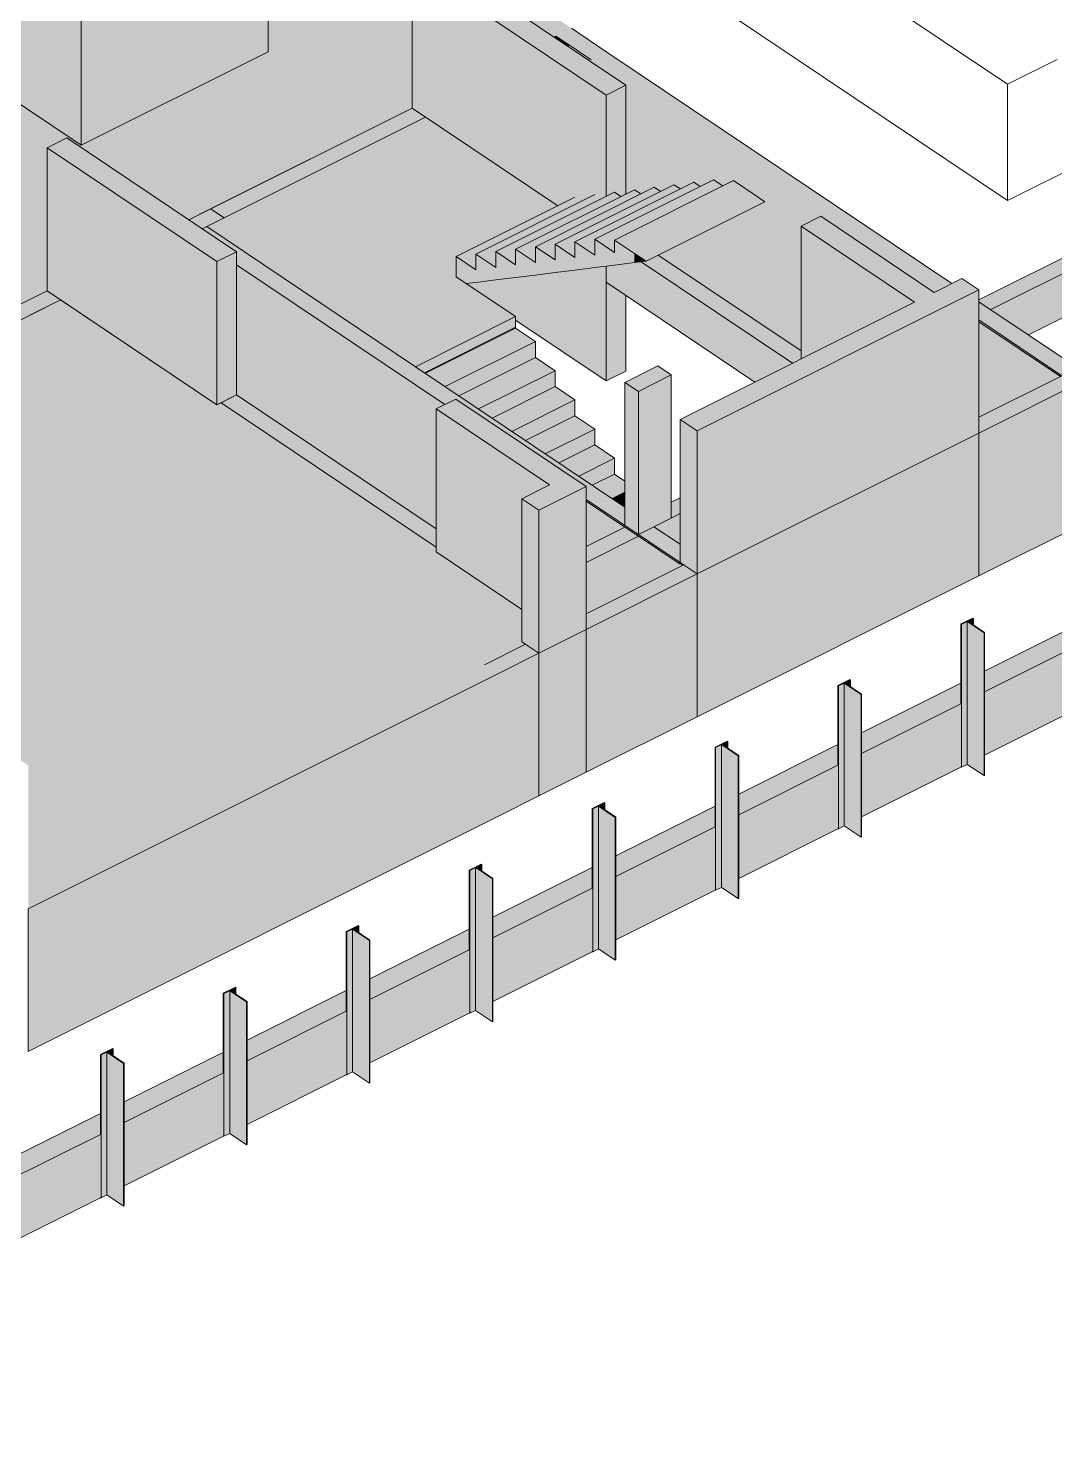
# Model space of a CAD drawing. Extents: x -2131 to 52870, y -3196 to 88043.
# Drawn here: x 16631 to 17579, y 63442 to 64750 of the extents above; entities that cross this region are included whole.
import ezdxf

# ---------------------------------------------------------------- set-up
doc = ezdxf.new("R2010")
doc.units = 0
for name, color, linetype, lineweight in [('A-FLOR', 7, 'Continuous', 25), ('S-BEAM', 7, 'Continuous', 25), ('S-COLS', 7, 'Continuous', 25), ('S-FNDN', 7, 'Continuous', 25), ('S-STRS', 7, 'Continuous', 9)]:
    doc.layers.add(name, color=color, linetype=linetype, lineweight=lineweight)

# ---------------------------------------------------------------- blocks, each defined once
blk = doc.blocks.new('Estaca W Gerdau - W250X32_7-V3-3D C 001 - VISTA 3D TERR')
at = {"layer": 'S-FNDN', "lineweight": 9, "true_color": 0xa4b9db}
h = blk.add_hatch(color=9, dxfattribs=at)
h.paths.add_polyline_path([(-550.6, 63622.9), (-550.1, 63623.2), (-560.3, 63629.5)], flags=0)
h.paths.add_polyline_path([(-571.4, 63630.7), (-565.6, 63633.6), (-561.7, 63636.2), (-572, 63631.1)], flags=0)
h.paths.add_polyline_path([(-565.6, 63633.6), (-560.3, 63636.2), (-560.9, 63636.6), (-561.5, 63636.2)], flags=0)
for points in [[(-571.4, 63498.8), (-566.1, 63501.8), (-566.1, 63633.3), (-571.4, 63630.7), (-571.4, 63499.1)], [(-550.6, 63491), (-550.6, 63622.9), (-566.1, 63633.3), (-566.1, 63501.4), (-564.9, 63500.6)], [(-560.3, 63630), (-560.3, 63636.2), (-565.3, 63633.3)], [(-571.4, 63498.8), (-571.4, 63630.7), (-572, 63631.1), (-571.7, 63499)]]:
    blk.add_hatch(color=9, dxfattribs=at).paths.add_polyline_path(points, flags=0)
at = {"layer": 'S-FNDN', "lineweight": 9}
for p, q in [((-572, 63631.1), (-560.9, 63636.6)), ((-566.1, 63633.3), (-571.4, 63630.7)), ((-550.6, 63622.9), (-566.1, 63633.3)), ((-566.1, 63633.3), (-566.1, 63501.4)), ((-560.3, 63636.2), (-565.6, 63633.6)), ((-565.6, 63633.6), (-550.1, 63623.2)), ((-560.9, 63636.6), (-560.3, 63636.2)), ((-560.3, 63636.2), (-560.3, 63630)), ((-571.4, 63630.7), (-572, 63631.1)), ((-572, 63631.1), (-572, 63557.4)), ((-571.4, 63630.7), (-571.4, 63498.8))]:
    blk.add_line(p, q, dxfattribs=at)
at = {"layer": 'S-FNDN', "lineweight": 18}
for p, q in [((-550.1, 63623.2), (-550.6, 63622.9)), ((-550.6, 63622.9), (-550.6, 63491)), ((-550.1, 63491.2), (-550.1, 63623.2)), ((-571.4, 63498.8), (-572, 63499.2)), ((-566.1, 63501.4), (-571.4, 63498.8)), ((-550.6, 63491), (-566.1, 63501.4)), ((-550.1, 63491.2), (-550.6, 63491))]:
    blk.add_line(p, q, dxfattribs=at)
blk = doc.blocks.new('PED_COMPL_ESC_TRIANGULO_BAIXO_R00_2019 - 01-3750049-3D C 001 - VISTA 3D TERR')
at = {"layer": 'S-BEAM', "lineweight": 9, "true_color": 0xbfbfbf}
blk.add_hatch(color=9, dxfattribs=at).paths.add_polyline_path([(68.8, 64431), (152, 64473.1), (152, 64473.6), (68, 64431.5)], flags=0)
at = {"layer": 'S-BEAM', "lineweight": 9}
for p, q in [((68, 64431.5), (152, 64473.6)), ((152, 64473.6), (152, 64472.7))]:
    blk.add_line(p, q, dxfattribs=at)

msp = doc.modelspace()

# ---------------------------------------------------------------- hatches: boundary and pattern name
at = {"layer": 'A-FLOR', "true_color": 0xbfbfbf}
h = msp.add_hatch(color=9, dxfattribs=at)
h.paths.add_polyline_path([(15845.018, 64104.938), (16107.247, 64236.205), (16107.247, 64354.914), (15887.116, 64244.724), (15536.484, 64480.121), (15509.426, 64466.576), (15506.203, 64468.74), (15389.864, 64410.505), (15836.826, 64110.437)], flags=0)
h.paths.add_polyline_path([(17008.205, 64287.275), (17008.205, 64398.183), (17016.142, 64402.156), (16823.813, 64531.272), (16823.813, 64411.066), (16958.71, 64320.503)], flags=0)
h.paths.add_polyline_path([(16874.891, 64906.312), (16874.893, 64906.312), (16860.663, 64915.864)], flags=0)
h.paths.add_polyline_path([(16238.207, 64301.761), (16648.794, 64507.294), (16648.794, 64639.472), (16666.96, 64648.565), (16779.746, 64572.846), (16985.996, 64676.092), (16985.996, 64808.263), (17004.161, 64817.356), (17116.942, 64741.641), (17118.795, 64742.569), (17003.464, 64819.994), (16984.713, 64810.608), (16945.387, 64837.009), (16926.316, 64827.463), (16913.357, 64836.162), (16951.181, 64855.096), (16917.373, 64877.792), (16890.884, 64864.532), (16848.403, 64893.052), (16874.891, 64906.312), (16860.664, 64915.863), (16860.663, 64915.864), (16860.663, 64915.865), (16837.136, 64931.66), (16814.43, 64920.295), (16749.402, 64963.952), (16772.107, 64975.317), (16765.903, 64979.482), (16750.755, 64971.899), (16737.684, 64980.675), (16752.832, 64988.257), (16697.978, 65025.083), (16682.83, 65017.501), (16669.759, 65026.276), (16684.907, 65033.858), (16550.224, 65124.277), (16385.603, 65041.874), (16727.673, 64812.224), (16840.477, 64868.69), (16852.894, 64860.353), (16852.894, 64728.157), (16680.326, 64641.776), (16513.016, 64754.099), (16513.016, 64758.534), (16371.058, 64853.838), (16367.273, 64851.944), (16216.302, 64953.298), (16190.758, 64940.512), (16187.49, 64942.705), (15947.398, 64822.524), (15966.919, 64809.419), (15966.919, 64677.146), (15963.2, 64675.285), (16146.963, 64552.267), (16146.963, 64665.928), (16167.399, 64676.157), (16303.011, 64585.114), (16303.021, 64475.233), (16309.651, 64470.782), (16303.011, 64467.458), (16303.011, 64452.906), (16136.915, 64369.764), (16191.73, 64332.964)], flags=0)
for points in [[(17345.411, 64451.632), (17345.411, 64566.975), (17363.569, 64576.065), (17468.228, 64505.802), (17470.082, 64506.731), (17131.233, 64734.215), (17129.382, 64733.289), (17183.235, 64697.135), (17183.45, 64596.781), (17191.216, 64600.668), (17197.177, 64596.781), (17209.515, 64602.957), (17215.379, 64599.021), (17227.815, 64605.246), (17233.678, 64601.309), (17246.114, 64607.534), (17251.978, 64603.598), (17264.414, 64609.823), (17272.876, 64604.142), (17282.714, 64609.066), (17311.757, 64589.568), (17213.335, 64540.301), (17340.408, 64454.991)], [(16989.135, 64437.143), (17081.457, 64483.356), (17026.559, 64520.212), (17026.559, 64538.861), (17120.401, 64585.835), (16998.414, 64667.731), (16796.342, 64566.575), (16989.132, 64437.145)], [(16997.476, 64431.54), (17081.457, 64473.578), (17081.457, 64483.356), (16989.135, 64437.139)], [(16935.509, 64473.14), (16935.509, 64473.145), (16935.501, 64473.145)], [(17509.457, 64390.415), (17584.764, 64428.11), (17509.457, 64478.112), (17509.457, 64391.965)], [(16989.135, 64437.139), (16989.097, 64437.169), (16989.132, 64437.141)], [(17146.715, 64270.874), (17182.551, 64288.812), (17146.715, 64312.871), (17146.715, 64273.758)], [(17146.715, 64208.839), (17235.481, 64253.272), (17194.969, 64280.475), (17146.715, 64256.321), (17146.715, 64237.465)]]:
    msp.add_hatch(color=9, dxfattribs=at).paths.add_polyline_path(points, flags=0)
h = msp.add_hatch(color=9, dxfattribs=at)
h.paths.add_polyline_path([(16631.468, 63950.925), (17090.603, 64180.751), (17087.335, 64182.986), (17087.335, 64212.864), (17008.205, 64265.987), (17008.205, 64270.429), (16809.432, 64403.867), (16805.647, 64401.973), (16661.212, 64498.94), (16250.633, 64293.419), (16282.265, 64272.183), (16282.265, 64139.987), (16280.373, 64139.04), (16425.855, 64041.596), (16425.855, 64154.496), (16444.02, 64163.589), (16589.512, 64065.912), (16615.814, 64079.078), (16631.468, 64068.569), (16631.468, 63954.582)], flags=0)
h.paths.add_polyline_path([(16443.371, 64370.283), (16430.3, 64379.058), (16445.629, 64386.507), (16458.508, 64377.86), (16444.02, 64370.608)], flags=0)
at = {"layer": 'S-BEAM', "true_color": 0xbfbfbf}
for points in [[(17118.795, 64742.569), (17133.176, 64749.767), (17031.898, 64817.76), (17017.518, 64810.561), (17101.072, 64754.467)], [(17129.382, 64733.289), (17131.233, 64734.215), (17118.795, 64742.541), (17116.965, 64741.625), (17118.795, 64740.397)], [(16812.224, 64574.531), (16998.414, 64667.731), (16985.996, 64676.067), (16799.806, 64582.867), (16809.522, 64576.344)], [(17520.375, 64489.821), (17706.909, 64583.193), (17694.491, 64591.529), (17509.457, 64498.908), (17509.457, 64497.15), (17514.908, 64493.491)], [(17555.14, 64466.481), (17706.909, 64542.451), (17706.909, 64583.193), (17520.375, 64489.821)], [(17337.266, 64440.247), (17345.411, 64444.324), (17345.411, 64451.632), (17213.335, 64540.301), (17201.712, 64534.591), (17197.519, 64534.066), (17315.305, 64454.991)], [(17302.501, 64422.845), (17337.266, 64440.247), (17197.519, 64534.066), (17165.075, 64530.008), (17165.075, 64515.107), (17298.8, 64425.33)], [(16250.633, 64293.419), (16661.212, 64498.94), (16648.794, 64507.276), (16238.216, 64301.756), (16247.941, 64295.226)], [(17509.457, 64375.862), (17607.653, 64425.016), (17595.236, 64433.352), (17509.457, 64390.415), (17509.457, 64384.763)], [(17509.457, 64243.958), (17607.653, 64293.111), (17607.653, 64425.016), (17509.457, 64375.862), (17509.457, 64279.78)], [(17008.205, 64270.429), (17008.205, 64287.275), (16823.813, 64411.066), (16809.432, 64403.867), (17001.277, 64275.08)], [(17233.604, 64254.539), (17233.604, 64256.168), (17146.715, 64314.499), (17146.715, 64312.871), (17232.064, 64255.572)], [(17225.244, 64297.26), (17233.604, 64301.444), (17233.604, 64315.997), (17225.244, 64311.812), (17225.244, 64310.902)], [(17233.604, 64273.021), (17233.604, 64301.444), (17209.554, 64289.166), (17223.536, 64279.78)], [(17146.715, 64256.321), (17194.969, 64280.475), (17182.551, 64288.812), (17146.715, 64270.697)], [(17146.715, 64194.287), (17249.289, 64245.632), (17236.871, 64253.968), (17146.715, 64208.839), (17146.715, 64200.994)], [(17146.715, 64062.382), (17249.289, 64113.727), (17249.289, 64245.632), (17146.715, 64194.287), (17146.715, 64134.23)], [(16631.468, 63936.373), (17065.202, 64153.485), (17052.785, 64161.821), (16631.468, 63950.925), (16631.468, 63946.882)], [(16631.468, 63804.469), (17065.202, 64021.58), (17065.202, 64153.485), (16631.468, 63936.373), (16631.468, 63843.129)]]:
    msp.add_hatch(color=9, dxfattribs=at).paths.add_polyline_path(points, flags=0)
h = msp.add_hatch(color=9, dxfattribs=at)
h.paths.add_polyline_path([(17607.653, 64425.016), (17612.953, 64427.669), (17509.457, 64496.71), (17509.457, 64480.297), (17586.154, 64428.807), (17595.236, 64433.352), (17607.185, 64425.33)], flags=0)
h.paths.add_polyline_path([(17470.083, 64506.731), (17484.464, 64513.93), (17165.853, 64727.829), (17151.473, 64720.63), (17468.632, 64507.705)], flags=0)
h = msp.add_hatch(color=9, dxfattribs=at)
h.paths.add_polyline_path([(17233.604, 64256.168), (17233.604, 64273.021), (17209.349, 64289.304), (17194.969, 64282.105), (17229.734, 64258.766)], flags=0)
h.paths.add_polyline_path([(17182.551, 64290.441), (17182.551, 64307.294), (16796.329, 64566.575), (16792.18, 64564.498), (16823.813, 64543.262), (16823.813, 64531.272), (17016.142, 64402.156), (17026.37, 64407.276), (17146.715, 64326.483), (17146.715, 64314.499), (17171.828, 64297.64)], flags=0)
h = msp.add_hatch(color=9, dxfattribs=at)
h.paths.add_polyline_path([(17584.764, 64428.11), (17586.154, 64428.807), (17509.457, 64479.933), (17509.457, 64478.668), (17583.727, 64428.807)], flags=0)
h.paths.add_polyline_path([(17468.228, 64507.976), (17450.063, 64520.172), (17468.105, 64508.058)], flags=0)
h = msp.add_hatch(color=9, dxfattribs=at)
h.paths.add_polyline_path([(16244.098, 63500.635), (16243.97, 63500.916), (16243.97, 63519.719), (16227.759, 63511.604)], flags=0)
h.paths.add_polyline_path([(16265.825, 63511.511), (16357.502, 63557.746), (16357.502, 63576.549), (16265.825, 63530.659)], flags=0)
h.paths.add_polyline_path([(16379.357, 63568.341), (16471.034, 63614.576), (16471.034, 63633.379), (16379.357, 63587.489)], flags=0)
h.paths.add_polyline_path([(16492.889, 63625.171), (16584.566, 63671.406), (16584.566, 63690.209), (16492.889, 63644.319)], flags=0)
h.paths.add_polyline_path([(16606.421, 63682.001), (16698.098, 63728.236), (16698.098, 63747.039), (16606.421, 63701.149), (16606.421, 63697.579)], flags=0)
h.paths.add_polyline_path([(16719.953, 63738.831), (16811.63, 63785.066), (16811.63, 63803.869), (16719.953, 63757.979)], flags=0)
h.paths.add_polyline_path([(16833.485, 63795.661), (16925.162, 63841.896), (16925.162, 63860.699), (16833.485, 63814.809)], flags=0)
h.paths.add_polyline_path([(16947.017, 63852.491), (17038.694, 63898.725), (17038.694, 63917.529), (16947.017, 63871.638)], flags=0)
h.paths.add_polyline_path([(17060.549, 63909.321), (17152.225, 63955.555), (17152.225, 63974.358), (17060.549, 63928.468)], flags=0)
h.paths.add_polyline_path([(17174.081, 63966.151), (17265.757, 64012.385), (17265.757, 64031.188), (17174.081, 63985.298)], flags=0)
h.paths.add_polyline_path([(17287.613, 64022.981), (17379.289, 64069.215), (17379.289, 64088.018), (17287.613, 64042.128)], flags=0)
h.paths.add_polyline_path([(17401.145, 64079.81), (17492.821, 64126.045), (17492.821, 64144.848), (17401.145, 64098.958)], flags=0)
h.paths.add_polyline_path([(17514.676, 64136.64), (17606.353, 64182.875), (17606.353, 64201.678), (17514.676, 64155.788)], flags=0)
h.paths.add_polyline_path([(17628.208, 64193.47), (17719.885, 64239.705), (17719.885, 64258.508), (17628.208, 64212.618)], flags=0)
h.paths.add_polyline_path([(17741.74, 64250.3), (17833.417, 64296.535), (17833.417, 64309.68), (17828.589, 64312.921), (17741.74, 64269.448)], flags=0)
h = msp.add_hatch(color=9, dxfattribs=at)
h.paths.add_polyline_path([(16244.098, 63442.065), (16244.264, 63442.149), (16244.098, 63500.635)], flags=0)
h.paths.add_polyline_path([(16265.825, 63452.941), (16357.796, 63498.979), (16357.796, 63557.548), (16265.825, 63511.511)], flags=0)
h.paths.add_polyline_path([(16379.357, 63509.771), (16471.328, 63555.809), (16471.328, 63614.378), (16379.357, 63568.341)], flags=0)
h.paths.add_polyline_path([(16492.889, 63566.601), (16584.86, 63612.638), (16584.86, 63671.208), (16492.889, 63625.171)], flags=0)
h.paths.add_polyline_path([(16606.421, 63623.431), (16698.392, 63669.468), (16698.392, 63728.038), (16606.421, 63682.001)], flags=0)
h.paths.add_polyline_path([(16719.953, 63680.261), (16811.924, 63726.298), (16811.924, 63784.868), (16719.953, 63738.831), (16719.953, 63697.579)], flags=0)
h.paths.add_polyline_path([(16833.485, 63737.091), (16925.456, 63783.128), (16925.456, 63841.698), (16833.485, 63795.661)], flags=0)
h.paths.add_polyline_path([(16947.017, 63793.921), (17038.988, 63839.958), (17038.988, 63898.528), (16947.017, 63852.491)], flags=0)
h.paths.add_polyline_path([(17060.549, 63850.751), (17152.52, 63896.788), (17152.52, 63955.358), (17060.549, 63909.321)], flags=0)
h.paths.add_polyline_path([(17174.081, 63907.581), (17266.052, 63953.618), (17266.052, 64012.188), (17174.081, 63966.151)], flags=0)
h.paths.add_polyline_path([(17287.613, 63964.411), (17379.583, 64010.448), (17379.583, 64069.018), (17287.613, 64022.981), (17287.613, 63988.679)], flags=0)
h.paths.add_polyline_path([(17401.145, 64021.241), (17493.115, 64067.278), (17493.115, 64125.848), (17401.145, 64079.81)], flags=0)
h.paths.add_polyline_path([(17514.676, 64078.071), (17606.647, 64124.108), (17606.647, 64182.678), (17514.676, 64136.64)], flags=0)
h.paths.add_polyline_path([(17628.208, 64134.901), (17720.179, 64180.938), (17720.179, 64239.508), (17628.208, 64193.47)], flags=0)
h.paths.add_polyline_path([(17741.74, 64191.73), (17833.711, 64237.768), (17833.711, 64296.338), (17741.74, 64250.3)], flags=0)
at = {"layer": 'S-COLS', "true_color": 0xc0c0c0}
for points in [[(16680.326, 64641.776), (16680.326, 64773.972), (16513.016, 64886.295), (16513.016, 64754.099), (16670.213, 64648.565)], [(16680.326, 64641.776), (16852.894, 64728.157), (16852.894, 64860.353), (16680.326, 64773.972), (16680.326, 64648.565)], [(17120.401, 64585.835), (17136.314, 64593.8), (17142.177, 64589.864), (17154.656, 64596.06), (17160.476, 64592.152), (17165.07, 64594.452), (17165.07, 64688.042), (16985.996, 64808.263), (16985.996, 64676.067), (17118.795, 64586.913)], [(17151.47, 64720.629), (17165.849, 64727.829), (17133.173, 64749.766), (17118.815, 64742.552), (17140.748, 64727.827)], [(17178.78, 64594.443), (17183.235, 64596.781), (17183.235, 64697.135), (17165.07, 64688.042), (17165.07, 64594.452), (17172.955, 64598.353), (17176.967, 64595.66)], [(16805.647, 64401.973), (16805.647, 64534.169), (16648.794, 64639.472), (16648.794, 64507.276), (16781.949, 64417.883)], [(16792.18, 64564.498), (16812.224, 64574.531), (16799.806, 64582.867), (16779.763, 64572.834), (16791.017, 64565.279)], [(17345.411, 64444.324), (17450.063, 64496.71), (17345.411, 64566.975), (17345.411, 64454.991)], [(16805.647, 64401.973), (16823.813, 64411.068), (16823.813, 64543.262), (16805.647, 64534.169), (16805.647, 64403.867)], [(17165.07, 64423.941), (17165.07, 64530.008), (17036.012, 64513.866), (17081.457, 64483.356), (17081.457, 64480.075), (17163.002, 64425.33)], [(17165.07, 64423.941), (17183.235, 64433.034), (17183.235, 64502.915), (17165.075, 64515.107), (17165.07, 64425.33)], [(17249.289, 64245.632), (17509.457, 64375.863), (17509.457, 64508.058), (17249.289, 64377.828), (17249.289, 64279.78)], [(17194.969, 64282.105), (17194.969, 64414.301), (17182.551, 64422.637), (17182.551, 64290.442), (17193.754, 64282.921)], [(17194.969, 64282.105), (17225.244, 64297.26), (17225.244, 64429.456), (17194.969, 64414.301), (17194.969, 64283.529)], [(17087.335, 64212.864), (17087.335, 64315.141), (17112.864, 64327.92), (17008.205, 64398.183), (17008.205, 64265.987), (17078.991, 64218.465)], [(17249.289, 64245.632), (17249.289, 64377.828), (17233.604, 64388.358), (17233.604, 64256.162), (17236.871, 64253.968)], [(17249.289, 64113.727), (17509.457, 64243.958), (17509.457, 64375.863), (17249.289, 64245.632), (17249.289, 64134.23)], [(17103.02, 64172.415), (17146.715, 64194.287), (17146.715, 64326.483), (17103.02, 64304.611), (17103.02, 64182.958)], [(17103.02, 64172.415), (17103.02, 64304.611), (17087.335, 64315.141), (17087.361, 64182.928), (17103.001, 64172.428)], [(17235.481, 64253.272), (17236.871, 64253.968), (17233.604, 64256.162), (17233.604, 64254.532), (17234.444, 64253.968)], [(17103.02, 64040.511), (17146.715, 64062.382), (17146.715, 64194.287), (17103.02, 64172.415), (17103.02, 64063.82)], [(17065.202, 64153.485), (17103.001, 64172.428), (17090.603, 64180.751), (17052.785, 64161.821), (17064.203, 64154.156)], [(17065.202, 64021.58), (17103.021, 64040.511), (17103.02, 64172.415), (17065.202, 64153.485), (17065.202, 64063.82)]]:
    msp.add_hatch(color=9, dxfattribs=at).paths.add_polyline_path(points, flags=0)
at = {"layer": 'S-COLS', "lineweight": 9, "true_color": 0x8080ff}
for points in [[(17165.07, 64688.042), (17183.235, 64697.135), (17004.161, 64817.356), (16985.996, 64808.263), (17157.015, 64693.449)], [(16805.647, 64534.169), (16823.813, 64543.262), (16666.96, 64648.565), (16648.794, 64639.472), (16785.187, 64547.905)], [(17249.289, 64377.828), (17509.457, 64508.058), (17493.772, 64518.589), (17468.228, 64505.802), (17363.569, 64576.065), (17345.411, 64566.975), (17450.063, 64496.71), (17233.604, 64388.358)], [(17194.969, 64414.301), (17225.244, 64429.456), (17212.826, 64437.792), (17182.551, 64422.637), (17183.235, 64422.178)], [(17103.02, 64304.611), (17146.715, 64326.483), (17026.37, 64407.276), (17008.205, 64398.183), (17112.569, 64327.773), (17087.335, 64315.141), (17101.424, 64305.683)]]:
    msp.add_hatch(color=171, dxfattribs=at).paths.add_polyline_path(points, flags=0)
at = {"layer": 'S-STRS', "true_color": 0xff8040}
for points in [[(17099.757, 64533.442), (17099.757, 64548.016), (17197.006, 64596.781), (17191.216, 64600.668), (17081.457, 64545.727)], [(17118.057, 64535.73), (17118.057, 64550.305), (17215.379, 64599.021), (17209.515, 64602.957), (17099.757, 64548.016)], [(17136.356, 64538.019), (17136.356, 64552.593), (17233.678, 64601.309), (17227.815, 64605.246), (17118.057, 64550.305), (17136.314, 64538.048)], [(17154.656, 64540.308), (17154.656, 64554.882), (17251.978, 64603.598), (17246.114, 64607.534), (17136.356, 64552.593), (17151.473, 64542.445)], [(17172.955, 64542.597), (17172.955, 64554.125), (17272.876, 64604.142), (17264.414, 64609.823), (17154.656, 64554.882), (17165.075, 64547.887)], [(17044.858, 64526.575), (17044.858, 64541.149), (17142.177, 64589.864), (17136.314, 64593.8), (17026.559, 64538.861), (17042.472, 64528.178)], [(17063.158, 64528.864), (17063.158, 64543.438), (17160.476, 64592.152), (17154.613, 64596.089), (17044.858, 64541.149), (17054.908, 64534.403)], [(17081.457, 64531.153), (17081.457, 64545.727), (17178.78, 64594.443), (17172.916, 64598.379), (17063.158, 64543.438), (17067.344, 64540.628)], [(17118.057, 64524.128), (17136.356, 64526.575), (17136.314, 64538.048), (17118.057, 64550.305), (17118.057, 64526.417)], [(17136.356, 64526.417), (17154.656, 64528.864), (17154.656, 64540.308), (17136.356, 64552.593), (17136.356, 64526.575)], [(17154.656, 64528.705), (17172.955, 64531.153), (17172.916, 64542.623), (17154.656, 64554.882), (17154.656, 64528.864)], [(17172.955, 64530.994), (17191.255, 64533.442), (17191.216, 64541.866), (17172.955, 64554.125), (17172.955, 64531.153)], [(17036.012, 64513.866), (17044.858, 64514.973), (17044.858, 64526.575), (17026.559, 64538.861), (17026.559, 64520.212), (17034.903, 64514.611)], [(17044.858, 64514.973), (17063.158, 64517.261), (17063.158, 64528.864), (17044.858, 64541.149), (17044.858, 64517.261)], [(17063.158, 64517.261), (17081.457, 64519.55), (17081.457, 64531.153), (17063.158, 64543.438), (17063.158, 64519.55)], [(17081.457, 64519.55), (17099.757, 64521.839), (17099.757, 64533.442), (17081.457, 64545.727), (17081.457, 64520.212)], [(17099.757, 64521.839), (17118.057, 64524.128), (17118.057, 64535.73), (17099.757, 64548.016), (17099.757, 64524.128)], [(17191.255, 64533.283), (17201.999, 64534.627), (17191.255, 64541.84), (17191.255, 64533.442)], [(17016.537, 64418.744), (17099.757, 64460.4), (17081.457, 64472.686), (16998.237, 64431.029), (17008.205, 64424.337)], [(17029.049, 64410.344), (17099.757, 64445.737), (17099.757, 64460.4), (17016.537, 64418.744), (17027.973, 64411.066)], [(17047.349, 64398.059), (17118.057, 64433.452), (17099.757, 64445.737), (17029.049, 64410.344), (17047.164, 64398.183)], [(17059.861, 64389.659), (17118.057, 64418.789), (17118.057, 64433.452), (17047.349, 64398.059), (17056.611, 64391.841)], [(17078.161, 64377.374), (17136.356, 64406.504), (17118.057, 64418.789), (17059.861, 64389.659), (17063.466, 64387.239)], [(17090.673, 64368.974), (17136.356, 64391.841), (17136.356, 64406.504), (17078.161, 64377.374)], [(17108.973, 64356.689), (17154.656, 64379.555), (17136.356, 64391.841), (17090.673, 64368.974), (17103.608, 64360.291)], [(17121.486, 64348.289), (17154.656, 64364.892), (17154.656, 64379.555), (17108.973, 64356.689), (17115.053, 64352.607)], [(17139.786, 64336.004), (17172.955, 64352.607), (17154.656, 64364.892), (17121.486, 64348.289), (17138.142, 64337.107)], [(17152.298, 64327.604), (17172.955, 64337.944), (17172.851, 64352.555), (17139.786, 64336.004), (17151.826, 64327.92)], [(17170.598, 64315.318), (17182.551, 64321.302), (17182.551, 64331.502), (17172.955, 64337.944), (17152.298, 64327.604), (17165.301, 64318.874)], [(17182.551, 64307.294), (17182.551, 64321.302), (17170.598, 64315.318), (17177.037, 64310.996)]]:
    msp.add_hatch(color=11, dxfattribs=at).paths.add_polyline_path(points, flags=0)
at = {"layer": 'S-STRS', "true_color": 0xff80ff}
msp.add_hatch(color=211, dxfattribs=at).paths.add_polyline_path([(17201.999, 64534.627), (17311.757, 64589.568), (17282.714, 64609.066), (17172.955, 64554.125), (17200.355, 64535.73)], flags=0)

# ---------------------------------------------------------------- linework, layer by layer
at = {"layer": 'A-FLOR', "lineweight": 9}
for p, q in [((16680.326, 64641.776), (16513.016, 64754.099)), ((17116.942, 64741.641), (17118.795, 64742.569)), ((17131.233, 64734.215), (17129.382, 64733.289)), ((17151.47, 64720.629), (17131.233, 64734.215)), ((16852.894, 64728.157), (16680.326, 64641.776)), ((16779.746, 64572.846), (16985.975, 64676.081)), ((16998.414, 64667.731), (16812.224, 64574.531)), ((16812.224, 64574.531), (16796.337, 64566.578)), ((16796.337, 64566.578), (16989.135, 64437.143)), ((17213.335, 64540.301), (17345.411, 64451.632)), ((17016.142, 64402.156), (16823.813, 64531.272)), ((17081.457, 64483.356), (17026.559, 64520.212)), ((16238.207, 64301.761), (16648.779, 64507.287)), ((16661.212, 64498.94), (16250.633, 64293.419)), ((16805.647, 64401.973), (16661.212, 64498.94)), ((16989.135, 64437.143), (17081.457, 64483.356)), ((17081.457, 64483.356), (17081.457, 64473.578)), ((17081.457, 64473.578), (16997.476, 64431.54)), ((17584.764, 64428.11), (17509.457, 64478.668)), ((16823.813, 64411.066), (17008.205, 64287.275)), ((16809.432, 64403.867), (16805.647, 64401.973)), ((17008.205, 64270.429), (16809.432, 64403.867)), ((17182.551, 64288.812), (17146.715, 64312.871)), ((17146.715, 64270.874), (17182.551, 64288.812)), ((17194.969, 64280.475), (17146.715, 64256.321)), ((17233.604, 64254.539), (17194.969, 64280.475)), ((17087.335, 64212.864), (17008.205, 64265.987)), ((17090.603, 64180.751), (17087.335, 64182.945)), ((17052.785, 64161.821), (17090.603, 64180.751))]:
    msp.add_line(p, q, dxfattribs=at)
at = {"layer": 'S-BEAM', "lineweight": 9}
for p, q in [((17118.815, 64742.552), (17116.965, 64741.625)), ((17131.233, 64734.215), (17118.815, 64742.552)), ((17129.382, 64733.289), (17131.233, 64734.215)), ((17165.853, 64727.829), (17484.464, 64513.93)), ((16985.996, 64676.067), (16799.806, 64582.867)), ((16812.224, 64574.531), (16998.414, 64667.731)), ((16985.996, 64676.067), (16998.414, 64667.731)), ((17694.491, 64591.529), (17509.457, 64498.908)), ((16799.806, 64582.867), (16812.224, 64574.531)), ((17520.375, 64489.821), (17706.909, 64583.193)), ((16796.329, 64566.575), (16792.18, 64564.498)), ((16989.132, 64437.141), (16796.329, 64566.575)), ((17345.411, 64451.632), (17213.335, 64540.301)), ((17555.14, 64466.481), (17706.909, 64542.451)), ((16823.813, 64531.272), (17016.142, 64402.156)), ((17197.519, 64534.066), (17337.266, 64440.247)), ((17302.501, 64422.845), (17165.075, 64515.107)), ((16648.794, 64507.276), (16238.216, 64301.756)), ((16250.633, 64293.419), (16661.212, 64498.94)), ((16661.212, 64498.94), (16648.794, 64507.276)), ((17509.457, 64497.15), (17612.953, 64427.669)), ((17509.457, 64480.297), (17586.154, 64428.807)), ((17182.551, 64307.294), (16989.132, 64437.141)), ((17509.457, 64390.415), (17586.154, 64428.807)), ((17607.653, 64425.016), (17509.457, 64375.862)), ((16823.813, 64411.066), (16809.432, 64403.867)), ((17008.205, 64287.281), (16823.813, 64411.066)), ((16809.432, 64403.867), (17008.205, 64270.429)), ((17509.457, 64375.862), (17509.457, 64243.958)), ((17146.715, 64314.499), (17233.604, 64256.168)), ((17233.604, 64315.997), (17225.244, 64311.812)), ((17225.244, 64297.26), (17233.604, 64301.444)), ((17182.551, 64288.812), (17146.715, 64270.874)), ((17194.969, 64280.475), (17182.551, 64288.812)), ((17209.349, 64289.304), (17225.244, 64297.26)), ((17233.604, 64273.021), (17209.349, 64289.304)), ((17146.715, 64256.321), (17194.969, 64280.475)), ((17146.715, 64208.839), (17236.871, 64253.968)), ((17249.289, 64245.632), (17146.715, 64194.287)), ((17249.289, 64113.727), (17249.289, 64245.632)), ((17514.676, 64155.788), (17606.353, 64201.678)), ((17146.715, 64194.287), (17146.715, 64062.382)), ((17606.951, 64182.829), (17514.676, 64136.64)), ((17065.202, 64153.485), (16631.468, 63936.373)), ((17401.145, 64098.958), (17492.821, 64144.848)), ((17493.419, 64126), (17401.145, 64079.81)), ((17287.613, 64042.128), (17379.289, 64088.018)), ((17379.887, 64069.17), (17287.613, 64022.981)), ((17174.081, 63985.298), (17265.757, 64031.188)), ((17266.355, 64012.34), (17174.081, 63966.151)), ((17060.549, 63928.468), (17152.225, 63974.358)), ((17152.823, 63955.51), (17060.549, 63909.321)), ((16631.468, 63936.373), (16631.468, 63804.469)), ((16947.017, 63871.638), (17038.694, 63917.529)), ((17039.291, 63898.68), (16947.017, 63852.491)), ((16833.485, 63814.809), (16925.162, 63860.699)), ((16925.759, 63841.85), (16833.485, 63795.661)), ((16719.953, 63757.979), (16811.63, 63803.869)), ((16812.227, 63785.02), (16719.953, 63738.831)), ((16606.421, 63701.149), (16698.098, 63747.039)), ((16698.695, 63728.19), (16606.421, 63682.001))]:
    msp.add_line(p, q, dxfattribs=at)
at = {"layer": 'S-BEAM', "lineweight": 18}
for p, q in [((17607.653, 64293.111), (17509.457, 64243.958)), ((17606.951, 64124.26), (17514.676, 64078.071)), ((17249.289, 64113.727), (17146.715, 64062.382)), ((17493.419, 64067.43), (17401.145, 64021.241)), ((17065.202, 64021.58), (16631.468, 63804.469)), ((17379.887, 64010.6), (17287.613, 63964.411)), ((17266.355, 63953.77), (17174.081, 63907.581)), ((17152.823, 63896.94), (17060.549, 63850.751)), ((17039.291, 63840.11), (16947.017, 63793.921)), ((16925.759, 63783.28), (16833.485, 63737.091)), ((16812.227, 63726.45), (16719.953, 63680.261)), ((16698.695, 63669.62), (16606.421, 63623.431))]:
    msp.add_line(p, q, dxfattribs=at)
at = {"layer": 'S-COLS', "lineweight": 9}
for p, q in [((16852.894, 64860.353), (16852.894, 64728.157)), ((16985.996, 64808.263), (16985.996, 64676.067)), ((16680.326, 64641.776), (16680.326, 64773.972)), ((16680.326, 64641.776), (16513.016, 64754.099)), ((16680.326, 64641.776), (16513.016, 64754.099)), ((17133.173, 64749.766), (17165.851, 64727.827)), ((17118.815, 64742.552), (17118.792, 64742.567)), ((17131.233, 64734.215), (17118.815, 64742.552)), ((17151.47, 64720.629), (17131.233, 64734.215)), ((16852.894, 64728.157), (16680.326, 64641.776)), ((16852.894, 64728.157), (16680.326, 64641.776)), ((17183.235, 64697.135), (17183.235, 64596.673)), ((17165.07, 64688.042), (17165.07, 64594.452)), ((16998.414, 64667.731), (16985.996, 64676.067)), ((17120.401, 64585.835), (16985.996, 64676.067)), ((16648.794, 64639.472), (16648.794, 64507.276)), ((16779.763, 64572.834), (16799.806, 64582.867)), ((16812.224, 64574.531), (16796.329, 64566.575)), ((16799.806, 64582.867), (16812.224, 64574.531)), ((16796.329, 64566.575), (16792.18, 64564.498)), ((17345.411, 64566.975), (17345.411, 64444.324)), ((16823.813, 64543.262), (16823.813, 64411.066)), ((16805.647, 64534.169), (16805.647, 64401.973)), ((17165.07, 64530.008), (17165.07, 64423.941)), ((16661.212, 64498.94), (16648.794, 64507.276)), ((16805.647, 64401.973), (16648.794, 64507.276)), ((16805.647, 64401.973), (16661.212, 64498.94)), ((17183.235, 64502.915), (17183.235, 64433.034)), ((17509.457, 64375.863), (17509.457, 64508.058)), ((17182.551, 64422.637), (17182.551, 64290.442)), ((17225.244, 64429.456), (17225.244, 64297.26)), ((16823.813, 64411.066), (16805.647, 64401.973)), ((16823.813, 64411.066), (16809.432, 64403.867)), ((17194.969, 64414.301), (17194.969, 64282.105)), ((16809.432, 64403.867), (16805.647, 64401.973)), ((17008.205, 64398.183), (17008.205, 64265.987)), ((17233.604, 64388.358), (17233.604, 64256.162)), ((17249.289, 64377.828), (17249.289, 64245.632)), ((17509.457, 64375.863), (17249.289, 64245.632)), ((17509.457, 64375.863), (17249.289, 64245.632)), ((17509.457, 64243.958), (17509.457, 64375.862)), ((17146.715, 64194.287), (17146.715, 64326.483)), ((17087.335, 64315.141), (17087.335, 64182.945)), ((17103.02, 64304.611), (17103.02, 64172.415)), ((17194.969, 64282.105), (17182.551, 64290.442)), ((17209.349, 64289.304), (17194.969, 64282.105)), ((17225.244, 64297.26), (17209.349, 64289.304)), ((17087.335, 64212.864), (17008.205, 64265.987)), ((17087.335, 64212.864), (17008.205, 64265.987)), ((17236.871, 64253.968), (17233.604, 64256.162)), ((17233.604, 64256.162), (17233.604, 64254.532)), ((17249.289, 64245.632), (17233.604, 64256.162)), ((17249.289, 64245.632), (17249.289, 64113.727)), ((17103.02, 64172.415), (17087.335, 64182.945)), ((17103.02, 64172.415), (17087.335, 64182.945)), ((17087.335, 64182.945), (17090.603, 64180.751)), ((17146.715, 64194.287), (17103.02, 64172.415)), ((17146.715, 64194.287), (17103.02, 64172.415)), ((17146.715, 64062.382), (17146.715, 64194.287)), ((17090.603, 64180.751), (17052.785, 64161.821)), ((17103.046, 64172.428), (17065.202, 64153.485)), ((17103.02, 64172.415), (17103.02, 64040.511)), ((17103.046, 64172.428), (17103.046, 64040.524))]:
    msp.add_line(p, q, dxfattribs=at)
at = {"layer": 'S-COLS', "lineweight": 18}
for p, q in [((17183.235, 64697.135), (17004.161, 64817.356)), ((16985.996, 64808.263), (17165.07, 64688.042)), ((17165.07, 64688.042), (17183.235, 64697.135)), ((16666.96, 64648.565), (16648.794, 64639.472)), ((16823.813, 64543.262), (16666.96, 64648.565)), ((16648.794, 64639.472), (16805.647, 64534.169)), ((17363.569, 64576.065), (17345.411, 64566.975)), ((17468.228, 64505.802), (17363.569, 64576.065)), ((17345.411, 64566.975), (17450.063, 64496.71)), ((16805.647, 64534.169), (16823.813, 64543.262)), ((17493.772, 64518.589), (17468.228, 64505.802)), ((17509.457, 64508.058), (17493.772, 64518.589)), ((17450.063, 64496.71), (17233.604, 64388.358)), ((17249.289, 64377.828), (17509.457, 64508.058)), ((17165.07, 64423.941), (17081.457, 64480.075)), ((17183.235, 64433.034), (17165.07, 64423.941)), ((17212.826, 64437.792), (17182.551, 64422.637)), ((17225.244, 64429.456), (17212.826, 64437.792)), ((17182.551, 64422.637), (17194.969, 64414.301)), ((17194.969, 64414.301), (17225.244, 64429.456)), ((17026.37, 64407.276), (17008.205, 64398.183)), ((17146.715, 64326.483), (17026.37, 64407.276)), ((17008.205, 64398.183), (17112.864, 64327.92)), ((17233.604, 64388.358), (17249.289, 64377.828)), ((17112.864, 64327.92), (17087.335, 64315.141)), ((17103.02, 64304.611), (17146.715, 64326.483)), ((17087.335, 64315.141), (17103.02, 64304.611)), ((17509.457, 64243.958), (17249.289, 64113.727)), ((17146.715, 64062.382), (17103.02, 64040.511)), ((17103.046, 64040.524), (17065.202, 64021.58))]:
    msp.add_line(p, q, dxfattribs=at)
at = {"layer": 'S-FNDN', "lineweight": 9}
for p, q in [((17280.955, 64869.157), (17535.841, 64698.039)), ((17535.841, 64590.58), (17280.955, 64761.698)), ((17535.841, 64698.039), (17581.624, 64720.957)), ((17535.841, 64590.58), (17535.841, 64698.039)), ((17620.531, 64632.973), (17535.841, 64590.58))]:
    msp.add_line(p, q, dxfattribs=at)
at = {"layer": 'S-STRS'}
for p, q in [((17191.216, 64600.668), (17081.457, 64545.727)), ((17209.515, 64602.957), (17099.757, 64548.016)), ((17227.815, 64605.246), (17118.057, 64550.305)), ((17246.114, 64607.534), (17136.356, 64552.593)), ((17264.414, 64609.823), (17154.656, 64554.882)), ((17197.079, 64596.732), (17191.216, 64600.668)), ((17215.379, 64599.021), (17209.515, 64602.957)), ((17233.678, 64601.309), (17227.815, 64605.246)), ((17251.978, 64603.598), (17246.114, 64607.534)), ((17272.876, 64604.142), (17264.414, 64609.823)), ((17136.317, 64593.802), (17026.559, 64538.861)), ((17154.617, 64596.09), (17044.858, 64541.149)), ((17172.916, 64598.379), (17063.158, 64543.438)), ((17178.78, 64594.443), (17172.916, 64598.379)), ((17118.057, 64535.73), (17118.057, 64550.305)), ((17118.057, 64550.305), (17136.356, 64538.019)), ((17136.356, 64538.019), (17136.356, 64552.593)), ((17136.356, 64552.593), (17154.656, 64540.308)), ((17154.656, 64540.308), (17154.656, 64554.882)), ((17154.656, 64554.882), (17172.955, 64542.597)), ((17172.955, 64542.597), (17172.955, 64554.125)), ((17026.559, 64538.861), (17044.858, 64526.575)), ((17026.559, 64520.212), (17026.559, 64538.861)), ((17044.858, 64526.575), (17044.858, 64541.149)), ((17044.858, 64541.149), (17063.158, 64528.864)), ((17063.158, 64528.864), (17063.158, 64543.438)), ((17063.158, 64543.438), (17081.457, 64531.153)), ((17081.457, 64531.153), (17081.457, 64545.727)), ((17081.457, 64545.727), (17099.757, 64533.442)), ((17099.757, 64533.442), (17099.757, 64548.016)), ((17099.757, 64548.016), (17118.057, 64535.73)), ((17099.757, 64521.839), (17118.057, 64524.128)), ((17118.057, 64524.128), (17136.356, 64526.417)), ((17136.356, 64526.417), (17154.656, 64528.705)), ((17154.656, 64528.705), (17172.955, 64530.994)), ((17172.955, 64530.994), (17191.255, 64533.283)), ((17191.255, 64533.283), (17201.999, 64534.627)), ((17036.012, 64513.866), (17044.858, 64514.973)), ((17044.858, 64514.973), (17063.158, 64517.261)), ((17063.158, 64517.261), (17081.457, 64519.55)), ((17081.457, 64519.55), (17099.757, 64521.839)), ((17081.457, 64472.686), (16998.237, 64431.029)), ((17099.757, 64460.4), (17081.457, 64472.686)), ((17016.537, 64418.744), (17099.757, 64460.4)), ((17099.757, 64445.737), (17099.757, 64460.4)), ((17099.757, 64445.737), (17029.049, 64410.344)), ((17118.057, 64433.452), (17099.757, 64445.737)), ((17047.349, 64398.059), (17118.057, 64433.452)), ((17118.057, 64418.789), (17118.057, 64433.452)), ((17118.057, 64418.789), (17059.861, 64389.659)), ((17136.356, 64406.504), (17118.057, 64418.789)), ((17078.161, 64377.374), (17136.356, 64406.504)), ((17136.356, 64391.841), (17136.356, 64406.504)), ((17136.356, 64391.841), (17090.673, 64368.974)), ((17154.656, 64379.555), (17136.356, 64391.841)), ((17108.973, 64356.689), (17154.656, 64379.555)), ((17154.656, 64364.892), (17154.656, 64379.555)), ((17154.656, 64364.892), (17121.486, 64348.289)), ((17139.786, 64336.004), (17172.955, 64352.607)), ((17172.955, 64352.607), (17154.656, 64364.892)), ((17172.955, 64337.944), (17172.955, 64352.607)), ((17172.955, 64337.944), (17152.298, 64327.604)), ((17182.551, 64331.502), (17172.955, 64337.944)), ((17170.598, 64315.318), (17182.551, 64321.302))]:
    msp.add_line(p, q, dxfattribs=at)
at = {"layer": 'S-STRS', "lineweight": 18}
for p, q in [((17282.714, 64609.066), (17172.955, 64554.125)), ((17301.013, 64596.781), (17282.714, 64609.066)), ((17201.999, 64534.627), (17311.757, 64589.568)), ((17311.757, 64589.568), (17301.013, 64596.781)), ((17172.955, 64554.125), (17191.255, 64541.84)), ((17191.255, 64541.84), (17201.999, 64534.627))]:
    msp.add_line(p, q, dxfattribs=at)

# ---------------------------------------------------------------- block references
at = {"layer": 'S-BEAM', "lineweight": 9}
msp.add_blockref('PED_COMPL_ESC_TRIANGULO_BAIXO_R00_2019 - 01-3750049-3D C 001 - VISTA 3D TERR', (16929.455, 0), dxfattribs=at)
at = {"layer": 'S-FNDN', "lineweight": 9}
for p in [(18064.775, 568.299), (17951.243, 511.469), (17837.711, 454.639), (17724.179, 397.81), (17610.647, 340.98), (17497.115, 284.15), (17383.583, 227.32), (17270.051, 170.49)]:
    msp.add_blockref('Estaca W Gerdau - W250X32_7-V3-3D C 001 - VISTA 3D TERR', p, dxfattribs=at)

doc.saveas('drawing.dxf')
